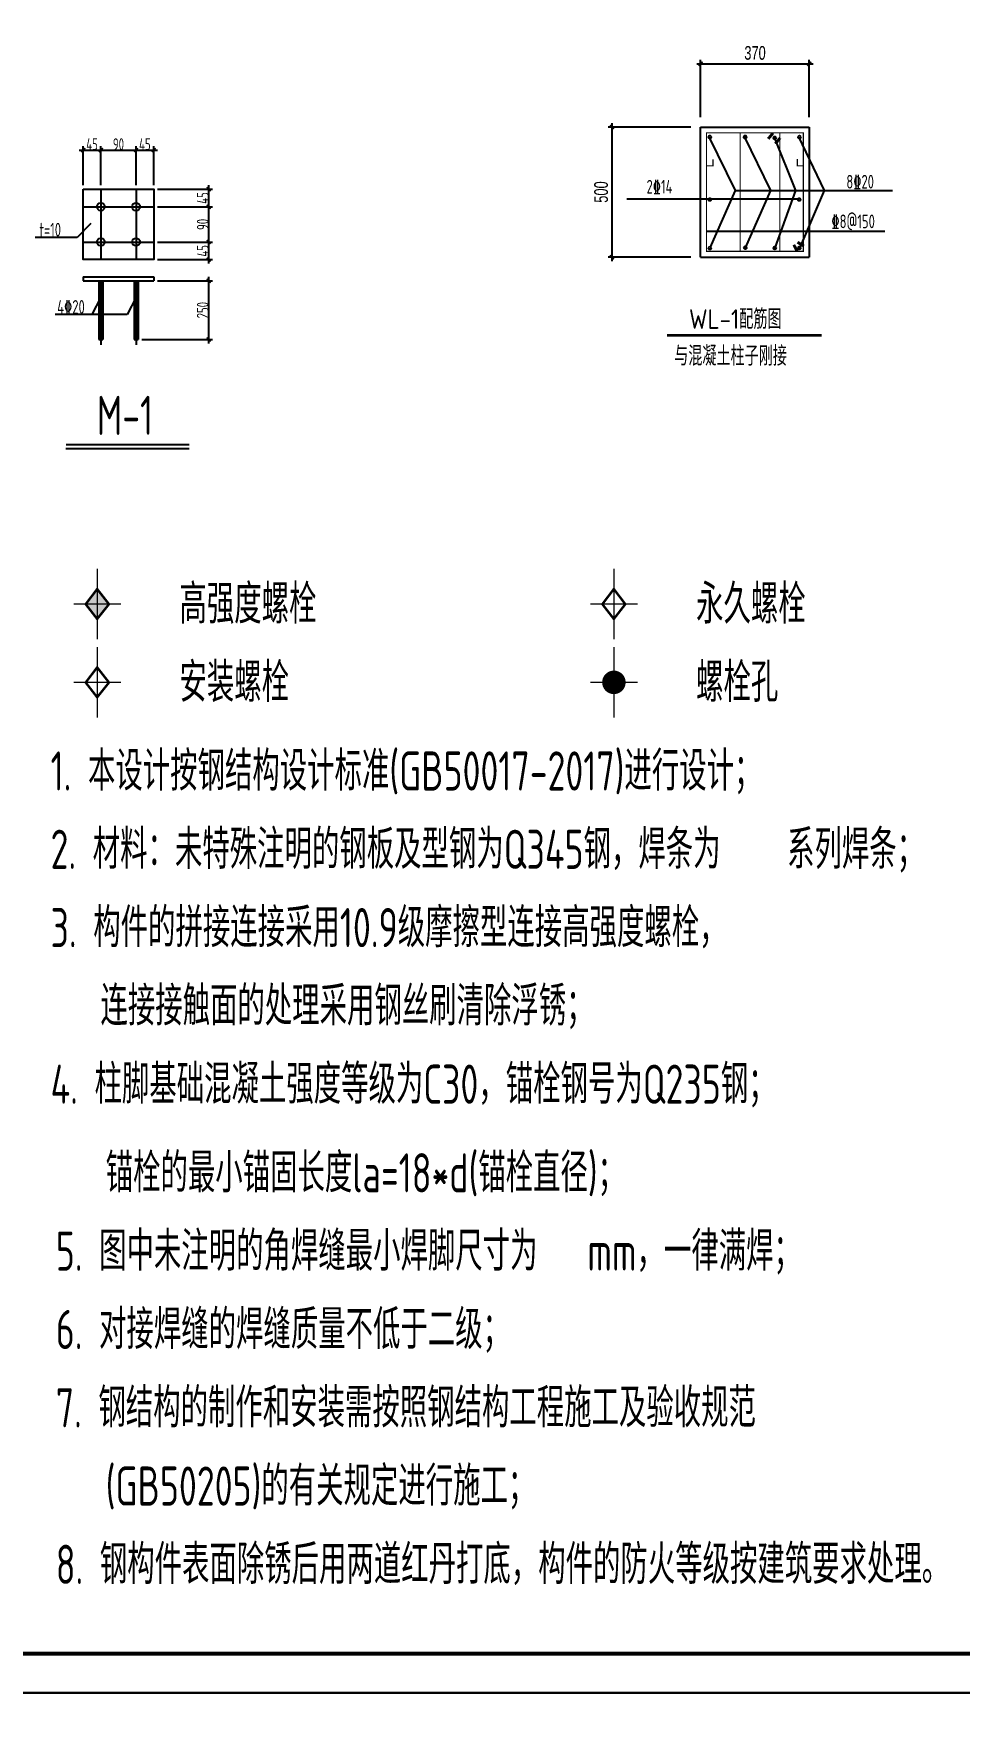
# Model space of a CAD drawing. Extents: x -73672 to 366960, y -527333 to 140666.
# Drawn here: x 283600 to 307257, y -443708 to -400854 of the extents above; entities that cross this region are included whole.
import ezdxf
from ezdxf.enums import TextEntityAlignment as Align

# ---------------------------------------------------------------- set-up
doc = ezdxf.new("R2010")
doc.units = 0
doc.header["$LTSCALE"] = 1000
doc.header["$MEASUREMENT"] = 0
for name, color, linetype in [('02', 3, 'Continuous'), ('10', 7, 'Continuous'), ('AXIS', 3, 'Continuous'), ('COLU_DE_TEXT', 7, 'Continuous'), ('DIM', 3, 'Continuous'), ('DIM_SYMB', 3, 'Continuous'), ('NUM', 3, 'Continuous'), ('PUB_TITLE', 4, 'Continuous'), ('REIN', 1, 'Continuous')]:
    doc.layers.add(name, color=color, linetype=linetype)
doc.layers.add('Pkpm_层10', color=7, linetype='Continuous', lineweight=35)
doc.layers.add('Pkpm_层130', color=9, linetype='Continuous', lineweight=18)
doc.styles.add('ACC', font='gas.shx', dxfattribs={"width": 0.7, "oblique": 1, "bigfont": 'Tssdchn.shx'})
doc.styles.add('PkpmHz', font='Pkpmeng', dxfattribs={"width": 0.7, "bigfont": 'hztxt'})
doc.styles.add('TSSD_Dimension', font='Tssdeng.shx', dxfattribs={"width": 0.7, "bigfont": '1hztxt.shx'})
doc.styles.add('TSSD_Label', font='Tssdeng.shx', dxfattribs={"width": 0.7, "bigfont": 'hztxt.shx'})
doc.styles.add('TSSD_Rein', font='Tssdeng.shx', dxfattribs={"width": 0.7, "bigfont": 'hztxt.shx'})
doc.styles.add('样式 2', font='gbenor.shx', dxfattribs={"width": 0.7, "bigfont": 'gbcbig.shx'})
doc.dimstyles.new('ISO-20', dxfattribs={"dimscale": 100, "dimtxt": 3.5, "dimasz": 1, "dimexe": 1, "dimexo": 2.5, "dimgap": 1, "dimtad": 1, "dimdec": 0, "dimlfac": 0.2, "dimtxsty": 'ACC', "dimblk": 'ARCHTICK', "dimcen": 2.5, "dimdle": 1, "dimclrd": 3, "dimclre": 3, "dimclrt": 7, "dimadec": 0, "dimazin": 0, "dimtfac": 1, "dimtdec": 0, "dimtix": 1, "dimtmove": 2, "dimatfit": 3, "dimfxl": 0, "dimlwd": -1, "dimlwe": -1, "dimarcsym": 0})
doc.dimstyles.new('TSSD_10_1', dxfattribs={"dimtxt": 300, "dimasz": 100, "dimexe": 100, "dimexo": 100, "dimgap": 1, "dimtad": 1, "dimdec": 0, "dimlfac": 0.1, "dimzin": 0, "dimdsep": 46, "dimtxsty": 'TSSD_Dimension', "dimblk": 'ARCHTICK', "dimcen": 0, "dimdle": 100, "dimclrd": 3, "dimclre": 3, "dimclrt": 7, "dimadec": 0, "dimazin": 0, "dimtfac": 1, "dimtdec": 0, "dimtix": 1, "dimtmove": 2, "dimatfit": 3, "dimfxl": 0, "dimtolj": 1, "dimtzin": 0, "dimarcsym": 0})

# ---------------------------------------------------------------- blocks, each defined once
blk = doc.blocks.new('_ArchTick')
at = {"color": 0, "linetype": 'ByBlock', "const_width": 0.4}
blk.add_lwpolyline([(-0.5, -0.5), (0.5, 0.5)], dxfattribs=at)
blk = doc.blocks.new('*D7774')
at = {"layer": '10', "color": 3, "linetype": 'Continuous'}
for p, q in [((300644, -402991), (300644, -401525)), ((303419, -402991), (303419, -401525)), ((300544, -401625), (303519, -401625))]:
    blk.add_line(p, q, dxfattribs=at)
at = {"layer": 'Defpoints', "color": 0}
for p in [(303419, -401625), (300644, -403241), (303419, -403241)]:
    blk.add_point(p, dxfattribs=at)
at = {"layer": '10', "color": 3, "linetype": 'ByBlock', "xscale": 100, "yscale": 100, "zscale": 100, "rotation": 180}
blk.add_blockref('_ArchTick', (300644, -401625), dxfattribs=at)
at = {"layer": '10', "color": 3, "linetype": 'ByBlock', "xscale": 100, "yscale": 100, "zscale": 100}
blk.add_blockref('_ArchTick', (303419, -401625), dxfattribs=at)
at = {"layer": '10', "color": 7, "insert": (302031, -401350), "char_height": 350, "attachment_point": 5, "style": 'ACC'}
blk.add_mtext('370', dxfattribs=at)
blk = doc.blocks.new('*D7775')
at = {"layer": '10', "color": 3, "linetype": 'Continuous'}
for p, q in [((300394, -403241), (298278, -403241)), ((298378, -403141), (298378, -406667)), ((300394, -406567), (298278, -406567))]:
    blk.add_line(p, q, dxfattribs=at)
at = {"layer": 'Defpoints', "color": 0}
for p in [(300644, -403241), (298378, -406567), (300644, -406567)]:
    blk.add_point(p, dxfattribs=at)
at = {"layer": '10', "color": 3, "linetype": 'ByBlock', "xscale": 100, "yscale": 100, "zscale": 100}
for p, rotation in [((298378, -403241), 90), ((298378, -406567), 270)]:
    blk.add_blockref('_ArchTick', p, dxfattribs=dict(at, rotation=rotation))
at = {"layer": '10', "color": 7, "insert": (298103, -404904), "char_height": 350, "attachment_point": 5, "rotation": 90, "style": 'ACC'}
blk.add_mtext('500', dxfattribs=at)
blk = doc.blocks.new('*D7778')
at = {"layer": 'Defpoints', "color": 0}
for p in [(285320, -403830), (284870, -404828), (285320, -404828)]:
    blk.add_point(p, dxfattribs=at)
at = {"layer": 'DIM', "color": 3, "lineweight": -2}
for p, q in [((284770, -403830), (285420, -403830)), ((284870, -404728), (284870, -403730)), ((285320, -404728), (285320, -403730))]:
    blk.add_line(p, q, dxfattribs=at)
at = {"layer": 'DIM', "color": 3, "linetype": 'ByBlock', "lineweight": -2, "xscale": 100, "yscale": 100, "zscale": 100, "rotation": 180}
blk.add_blockref('_ArchTick', (284870, -403830), dxfattribs=at)
at = {"layer": 'DIM', "color": 3, "linetype": 'ByBlock', "lineweight": -2, "xscale": 100, "yscale": 100, "zscale": 100}
blk.add_blockref('_ArchTick', (285320, -403830), dxfattribs=at)
at = {"layer": 'DIM', "color": 7, "insert": (285095, -403679), "char_height": 300, "attachment_point": 5, "style": 'TSSD_Dimension'}
blk.add_mtext('\\A1;45', dxfattribs=at)
blk = doc.blocks.new('*D7779')
at = {"layer": 'Defpoints', "color": 0}
for p in [(286220, -403830), (285320, -404828), (286220, -404828)]:
    blk.add_point(p, dxfattribs=at)
at = {"layer": 'DIM', "color": 3, "lineweight": -2}
for p, q in [((285220, -403830), (286320, -403830)), ((285320, -404728), (285320, -403730)), ((286220, -404728), (286220, -403730))]:
    blk.add_line(p, q, dxfattribs=at)
at = {"layer": 'DIM', "color": 3, "linetype": 'ByBlock', "lineweight": -2, "xscale": 100, "yscale": 100, "zscale": 100, "rotation": 180}
blk.add_blockref('_ArchTick', (285320, -403830), dxfattribs=at)
at = {"layer": 'DIM', "color": 3, "linetype": 'ByBlock', "lineweight": -2, "xscale": 100, "yscale": 100, "zscale": 100}
blk.add_blockref('_ArchTick', (286220, -403830), dxfattribs=at)
at = {"layer": 'DIM', "color": 7, "insert": (285770, -403679), "char_height": 300, "attachment_point": 5, "style": 'TSSD_Dimension'}
blk.add_mtext('\\A1;90', dxfattribs=at)
blk = doc.blocks.new('*D7780')
at = {"layer": 'Defpoints', "color": 0}
for p in [(286670, -403830), (286220, -404828), (286670, -404828)]:
    blk.add_point(p, dxfattribs=at)
at = {"layer": 'DIM', "color": 3, "lineweight": -2}
for p, q in [((286120, -403830), (286770, -403830)), ((286220, -404728), (286220, -403730)), ((286670, -404728), (286670, -403730))]:
    blk.add_line(p, q, dxfattribs=at)
at = {"layer": 'DIM', "color": 3, "linetype": 'ByBlock', "lineweight": -2, "xscale": 100, "yscale": 100, "zscale": 100, "rotation": 180}
blk.add_blockref('_ArchTick', (286220, -403830), dxfattribs=at)
at = {"layer": 'DIM', "color": 3, "linetype": 'ByBlock', "lineweight": -2, "xscale": 100, "yscale": 100, "zscale": 100}
blk.add_blockref('_ArchTick', (286670, -403830), dxfattribs=at)
at = {"layer": 'DIM', "color": 7, "insert": (286445, -403679), "char_height": 300, "attachment_point": 5, "style": 'TSSD_Dimension'}
blk.add_mtext('\\A1;45', dxfattribs=at)
blk = doc.blocks.new('*D7781')
at = {"layer": 'Defpoints', "color": 0}
for p in [(286670, -404828), (286670, -405278), (288074, -405278)]:
    blk.add_point(p, dxfattribs=at)
at = {"layer": 'DIM', "color": 3, "lineweight": -2}
for p, q in [((286770, -404828), (288174, -404828)), ((288074, -404728), (288074, -405378)), ((286770, -405278), (288174, -405278))]:
    blk.add_line(p, q, dxfattribs=at)
at = {"layer": 'DIM', "color": 3, "linetype": 'ByBlock', "lineweight": -2, "xscale": 100, "yscale": 100, "zscale": 100}
for p, rotation in [((288074, -404828), 90), ((288074, -405278), 270)]:
    blk.add_blockref('_ArchTick', p, dxfattribs=dict(at, rotation=rotation))
at = {"layer": 'DIM', "color": 7, "insert": (287923, -405053), "char_height": 300, "attachment_point": 5, "rotation": 90, "style": 'TSSD_Dimension'}
blk.add_mtext('\\A1;45', dxfattribs=at)
blk = doc.blocks.new('*D7782')
at = {"layer": 'Defpoints', "color": 0}
for p in [(286670, -405278), (286670, -406178), (288074, -406178)]:
    blk.add_point(p, dxfattribs=at)
at = {"layer": 'DIM', "color": 3, "lineweight": -2}
for p, q in [((286770, -405278), (288174, -405278)), ((288074, -405178), (288074, -406278)), ((286770, -406178), (288174, -406178))]:
    blk.add_line(p, q, dxfattribs=at)
at = {"layer": 'DIM', "color": 3, "linetype": 'ByBlock', "lineweight": -2, "xscale": 100, "yscale": 100, "zscale": 100}
for p, rotation in [((288074, -405278), 90), ((288074, -406178), 270)]:
    blk.add_blockref('_ArchTick', p, dxfattribs=dict(at, rotation=rotation))
at = {"layer": 'DIM', "color": 7, "insert": (287923, -405728), "char_height": 300, "attachment_point": 5, "rotation": 90, "style": 'TSSD_Dimension'}
blk.add_mtext('\\A1;90', dxfattribs=at)
blk = doc.blocks.new('*D7783')
at = {"layer": 'Defpoints', "color": 0}
for p in [(286670, -406178), (286670, -406628), (288074, -406628)]:
    blk.add_point(p, dxfattribs=at)
at = {"layer": 'DIM', "color": 3, "lineweight": -2}
for p, q in [((286770, -406178), (288174, -406178)), ((288074, -406078), (288074, -406728)), ((286770, -406628), (288174, -406628))]:
    blk.add_line(p, q, dxfattribs=at)
at = {"layer": 'DIM', "color": 3, "linetype": 'ByBlock', "lineweight": -2, "xscale": 100, "yscale": 100, "zscale": 100}
for p, rotation in [((288074, -406178), 90), ((288074, -406628), 270)]:
    blk.add_blockref('_ArchTick', p, dxfattribs=dict(at, rotation=rotation))
at = {"layer": 'DIM', "color": 7, "insert": (287923, -406403), "char_height": 300, "attachment_point": 5, "rotation": 90, "style": 'TSSD_Dimension'}
blk.add_mtext('\\A1;45', dxfattribs=at)
blk = doc.blocks.new('*D7784')
at = {"layer": 'Defpoints', "color": 0}
for p in [(286670, -407168), (286270, -408668), (288074, -408668)]:
    blk.add_point(p, dxfattribs=at)
at = {"layer": 'DIM', "color": 3, "lineweight": -2}
for p, q in [((288074, -407068), (288074, -408768)), ((286770, -407168), (288174, -407168)), ((286370, -408668), (288174, -408668))]:
    blk.add_line(p, q, dxfattribs=at)
at = {"layer": 'DIM', "color": 3, "linetype": 'ByBlock', "lineweight": -2, "xscale": 100, "yscale": 100, "zscale": 100}
for p, rotation in [((288074, -407168), 90), ((288074, -408668), 270)]:
    blk.add_blockref('_ArchTick', p, dxfattribs=dict(at, rotation=rotation))
at = {"layer": 'DIM', "color": 7, "insert": (287923, -407918), "char_height": 300, "attachment_point": 5, "rotation": 90, "style": 'TSSD_Dimension'}
blk.add_mtext('\\A1;250', dxfattribs=at)

msp = doc.modelspace()

# ---------------------------------------------------------------- hatches: boundary and pattern name
at = {"layer": 'Pkpm_层10'}
msp.add_hatch(color=1, dxfattribs=at).paths.add_polyline_path([(285228.38, -415034.53), (284928.38, -415424.53), (285228.38, -415814.53), (285528.38, -415424.53)])

# ---------------------------------------------------------------- linework, layer by layer
for p, q in [((300852.75, -403489.05), (301523.37, -404865.22)), ((301754.67, -403484.3), (302425.3, -404865.22)), ((302511.99, -403484.3), (303070.2, -404865.22)), ((303141.94, -403491.73), (303801.35, -404865.22)), ((301523.37, -404865.22), (300879, -406328.8)), ((301523.37, -404865.22), (305549.23, -404865.22)), ((302425.3, -404865.22), (301780.92, -406324.05)), ((303070.2, -404865.22), (302538.24, -406324.05)), ((303801.35, -404865.22), (303168.19, -406331.48)), ((303162.26, -405087.2), (298760.66, -405087.2)), ((285064.58, -405703.86), (284713.33, -406065.84)), ((284713.33, -406065.84), (283637.61, -406065.84)), ((284870.12, -407067.58), (286670.12, -407067.58)), ((284870.12, -407067.58), (284870.12, -407167.58)), ((286670.12, -407067.58), (286670.12, -407167.58)), ((284870.12, -407167.58), (286670.12, -407167.58)), ((285270.12, -407167.58), (285270.12, -408667.58)), ((285370.12, -407167.58), (285370.12, -408667.58)), ((286170.12, -407167.58), (286170.12, -408667.58)), ((286270.12, -407167.58), (286270.12, -408667.58)), ((285320.12, -407582.55), (285092.79, -408033.17)), ((286220.12, -407582.55), (285992.79, -408033.17)), ((285992.79, -408033.17), (284153.26, -408033.17)), ((285270.12, -408667.58), (285370.12, -408667.58)), ((286170.12, -408667.58), (286270.12, -408667.58))]:
    msp.add_line(p, q)
msp.add_lwpolyline([(284870.12, -404827.55), (286670.12, -404827.55), (286670.12, -406627.55), (284870.12, -406627.55)], close=True)
for centre in [(285320.12, -405277.55), (286220.12, -405277.55), (285320.12, -406177.55), (286220.12, -406177.55)]:
    msp.add_circle(centre, 100)
at = {"layer": '10', "color": 3, "linetype": 'Continuous'}
for p, q in [((300643.59, -403241.15), (303418.59, -403241.15)), ((300643.59, -406566.91), (300643.59, -403241.15)), ((303418.59, -403241.15), (303418.59, -406566.91)), ((305349.6, -405905.68), (300793.59, -405905.68)), ((300643.59, -406566.91), (303418.59, -406566.91))]:
    msp.add_line(p, q, dxfattribs=at)
at = {"layer": 'AXIS'}
for p, q in [((285320.12, -404827.55), (285320.12, -406627.55)), ((286220.12, -404827.55), (286220.12, -406627.55)), ((284870.12, -405277.55), (286670.12, -405277.55)), ((284870.12, -406177.55), (286670.12, -406177.55)), ((285320.12, -407167.58), (285320.12, -408799.92)), ((286220.12, -407167.58), (286220.12, -408800.13))]:
    msp.add_line(p, q, dxfattribs=at)
at = {"layer": 'DIM_SYMB', "const_width": 70}
msp.add_lwpolyline([(299784.76, -408561.55), (303733.22, -408561.55)], dxfattribs=at)
at = {"layer": 'NUM'}
msp.add_line((284427.62, -411454.9), (287578.38, -411454.9), dxfattribs=at)
at = {"layer": 'NUM', "const_width": 50}
msp.add_lwpolyline([(284427.62, -411354.9), (287578.38, -411354.9)], dxfattribs=at)
at = {"layer": 'Pkpm_层10', "color": 9, "lineweight": 18, "ltscale": 100}
for p, q in [((285228.38, -414524.53), (285228.38, -416324.53)), ((298428.38, -414524.53), (298428.38, -416324.53)), ((285828.38, -415424.53), (284628.38, -415424.53)), ((299028.38, -415424.53), (297828.38, -415424.53)), ((285228.38, -416524.53), (285228.38, -418324.53)), ((298428.38, -416524.53), (298428.38, -418324.53)), ((285828.38, -417424.53), (284628.38, -417424.53)), ((299028.38, -417424.53), (297828.38, -417424.53))]:
    msp.add_line(p, q, dxfattribs=at)
at = {"layer": 'Pkpm_层10', "color": 1, "linetype": 'Continuous'}
msp.add_lwpolyline([(285228.38, -415034.53), (284928.38, -415424.53), (285228.38, -415814.53), (285528.38, -415424.53)], close=True, dxfattribs=at)
at = {"layer": 'Pkpm_层10', "color": 1, "ltscale": 100}
for points in [[(298428.38, -415034.53), (298128.38, -415424.53), (298428.38, -415814.53), (298728.38, -415424.53)], [(285228.38, -417034.53), (284928.38, -417424.53), (285228.38, -417814.53), (285528.38, -417424.53)]]:
    msp.add_lwpolyline(points, close=True, dxfattribs=at)
msp.add_lwpolyline([(298578.38, -417424.53, 300, 300, 1), (298278.38, -417424.53, 300, 300, 1)], format="xyseb", close=True, dxfattribs=at)
at = {"layer": 'PUB_TITLE'}
for points in [[(185241.64, -443233.5), (333941.64, -443233.5), (333941.64, -359133.5), (185241.64, -359133.5)], [(185241.64, -527333.5), (333941.64, -527333.5), (333941.64, -443233.5), (185241.64, -443233.5)]]:
    msp.add_lwpolyline(points, close=True, dxfattribs=at)
at = {"layer": 'PUB_TITLE', "const_width": 100}
msp.add_lwpolyline([(187741.64, -442233.5), (332941.64, -442233.5), (332941.64, -360133.5), (187741.64, -360133.5)], close=True, dxfattribs=at)
at = {"layer": 'REIN'}
for points, const_width in [([(300793.59, -403391.15), (303268.59, -403391.15), (303268.59, -406416.91), (300793.59, -406416.91), (300793.59, -403391.15)], 30), ([(301656.31, -403391.15), (301656.31, -406416.91)], 30), ([(302493.61, -403395.95), (302370.73, -403543.27)], 75), ([(302675.29, -403520.02), (302552.4, -403667.33)], 75), ([(302666.96, -403391.15), (302666.96, -406416.91)], 30), ([(300793.59, -404230.39), (300959.89, -404230.39), (300959.89, -404068.97)], 30), ([(303268.59, -404232.87), (303113.57, -404232.87), (303113.57, -404053.46)], 30), ([(303112.49, -406419.24), (303025.38, -406249.06)], 75), ([(303283.66, -406282.12), (303120.06, -406183.2)], 75)]:
    msp.add_lwpolyline(points, dxfattribs=dict(at, const_width=const_width))
for points in [[(300852.24, -403488.8, 75, 75, 1), (300904.74, -403488.8, 52.5, 52.5, 1)], [(300852.75, -403489.05, 75, 75, 1), (300905.25, -403489.05, 52.5, 52.5, 1)], [(301754.67, -403484.3, 75, 75, 1), (301807.17, -403484.3, 52.5, 52.5, 1)], [(301755.11, -403492.57, 75, 75, 1), (301807.61, -403492.57, 52.5, 52.5, 1)], [(302510.94, -403511.8, 75, 75, 1), (302563.44, -403511.8, 52.5, 52.5, 1)], [(303141.94, -403491.73, 75, 75, 1), (303194.44, -403491.73, 52.5, 52.5, 1)], [(300852.75, -405087.2, 75, 75, 1), (300905.25, -405087.2, 52.5, 52.5, 1)], [(303136.01, -405087.2, 75, 75, 1), (303188.51, -405087.2, 52.5, 52.5, 1)], [(301759.53, -406315.63, 75, 75, 1), (301812.03, -406315.63, 52.5, 52.5, 1)], [(302511.99, -406324.05, 75, 75, 1), (302564.49, -406324.05, 52.5, 52.5, 1)], [(303139.5, -406323.57, 75, 75, 1), (303192, -406323.57, 52.5, 52.5, 1)], [(300852.75, -406328.8, 75, 75, 1), (300905.25, -406328.8, 52.5, 52.5, 1)]]:
    msp.add_lwpolyline(points, format="xyseb", close=True, dxfattribs=at)

# ---------------------------------------------------------------- texts
at = {"layer": '02', "style": '样式 2'}
msp.add_text('WL-1配筋图', height=500, dxfattribs=at).set_placement((300346.83, -408396.55))
msp.add_text('与混凝土柱子刚接', height=500, dxfattribs=at).set_placement((301408.43, -409062.49), align=Align.MIDDLE)
at = {"layer": 'COLU_DE_TEXT', "style": 'TSSD_Rein', "width": 0.7}
for s, p in [('8%%13220', (304366.76, -404813.2)), ('2%%13214', (299262.01, -404939.48)), ('t=10', (283748.8, -406037.12)), ('%%1328@150', (303985.19, -405825.82)), ('4%%13220', (284204.49, -408010.96))]:
    msp.add_text(s, height=350, dxfattribs=at).set_placement(p)
at = {"layer": 'NUM', "style": 'TSSD_Label', "width": 0.7}
msp.add_text('M-1', height=1000, dxfattribs=at).set_placement((285935.96, -410604.9), align=Align.MIDDLE)
at = {"layer": 'Pkpm_层130', "style": 'PkpmHz', "width": 0.7}
for s, p in [('高强度螺栓', (287328.38, -415424.53)), ('永久螺栓', (300528.38, -415424.53)), ('安装螺栓', (287328.38, -417424.53)), ('螺栓孔', (300528.38, -417424.53)), ('1. 本设计按钢结构设计标准(GB50017-2017)进行设计；', (284034.89, -419688.02)), ('2. 材料：未特殊注明的钢板及型钢为Q345钢，焊条为    系列焊条；', (284034.89, -421688.02)), ('3. 构件的拼接连接采用10.9级摩擦型连接高强度螺栓，', (284034.89, -423688.02)), ('   连接接触面的处理采用钢丝刷清除浮锈；', (284034.89, -425688.02)), ('4. 柱脚基础混凝土强度等级为C30，锚栓钢号为Q235钢；', (284034.89, -427688.02)), ('   锚栓的最小锚固长度la=18*d(锚栓直径)；', (284168.53, -429951.79)), ('5. 图中未注明的角焊缝最小焊脚尺寸为   mm，一律满焊；', (284168.53, -431951.79)), ('6. 对接焊缝的焊缝质量不低于二级；', (284168.53, -433951.79)), ('7. 钢结构的制作和安装需按照钢结构工程施工及验收规范', (284168.53, -435951.79)), ('   (GB50205)的有关规定进行施工；', (284168.53, -437951.79)), ('8. 钢构件表面除锈后用两道红丹打底，构件的防火等级按建筑要求处理。', (284168.53, -439951.79))]:
    msp.add_text(s, height=1000, dxfattribs=at).set_placement(p, align=Align.MIDDLE_LEFT)

# ---------------------------------------------------------------- dimensions: what is measured, and where the dimension line sits
at = {"layer": '10', "color": 3, "linetype": 'Continuous'}
dim = msp.add_linear_dim(base=(303418.59, -401625.06), p1=(300643.59, -403241.15), p2=(303418.59, -403241.15), text='370', dimstyle='ISO-20', override={"dimfxl": 250}, dxfattribs=at)
dim.commit()
dim.dimension.update_dxf_attribs({"geometry": '*D7774', "text_midpoint": (302031.09, -401350.06)})
dim = msp.add_linear_dim(base=(298378.29, -406566.91), p1=(300643.59, -403241.15), p2=(300643.59, -406566.91), angle=90, text='500', dimstyle='ISO-20', override={"dimtxsty": 'ACC', "dimfxl": 250}, dxfattribs=at)
dim.commit()
dim.dimension.update_dxf_attribs({"geometry": '*D7775', "text_midpoint": (298103.29, -404904.03)})
at = {"layer": 'DIM'}
for base, p1, p2, picture, middle in [((285320.12, -403829.52), (284870.12, -404827.55), (285320.12, -404827.55), '*D7778', (285095.12, -403678.52)), ((286220.12, -403829.52), (285320.12, -404827.55), (286220.12, -404827.55), '*D7779', (285770.12, -403678.52)), ((286670.12, -403829.52), (286220.12, -404827.55), (286670.12, -404827.55), '*D7780', (286445.12, -403678.52))]:
    dim = msp.add_linear_dim(base=base, p1=p1, p2=p2, dimstyle='TSSD_10_1', dxfattribs=at)
    dim.commit()
    dim.dimension.update_dxf_attribs({"geometry": picture, "text_midpoint": middle})
for base, p1, p2, picture, middle in [((288073.7, -405277.55), (286670.12, -404827.55), (286670.12, -405277.55), '*D7781', (287922.7, -405052.55)), ((288073.7, -406177.55), (286670.12, -405277.55), (286670.12, -406177.55), '*D7782', (287922.7, -405727.55)), ((288073.7, -406627.55), (286670.12, -406177.55), (286670.12, -406627.55), '*D7783', (287922.7, -406402.55))]:
    dim = msp.add_linear_dim(base=base, p1=p1, p2=p2, angle=90, dimstyle='TSSD_10_1', dxfattribs=at)
    dim.commit()
    dim.dimension.update_dxf_attribs({"geometry": picture, "text_midpoint": middle})
dim = msp.add_linear_dim(base=(288073.7, -408667.58), p1=(286670.12, -407167.58), p2=(286270.12, -408667.58), angle=90, text='250', dimstyle='TSSD_10_1', dxfattribs=at)
dim.commit()
dim.dimension.update_dxf_attribs({"geometry": '*D7784', "text_midpoint": (287922.7, -407917.58)})

doc.saveas('drawing.dxf')
